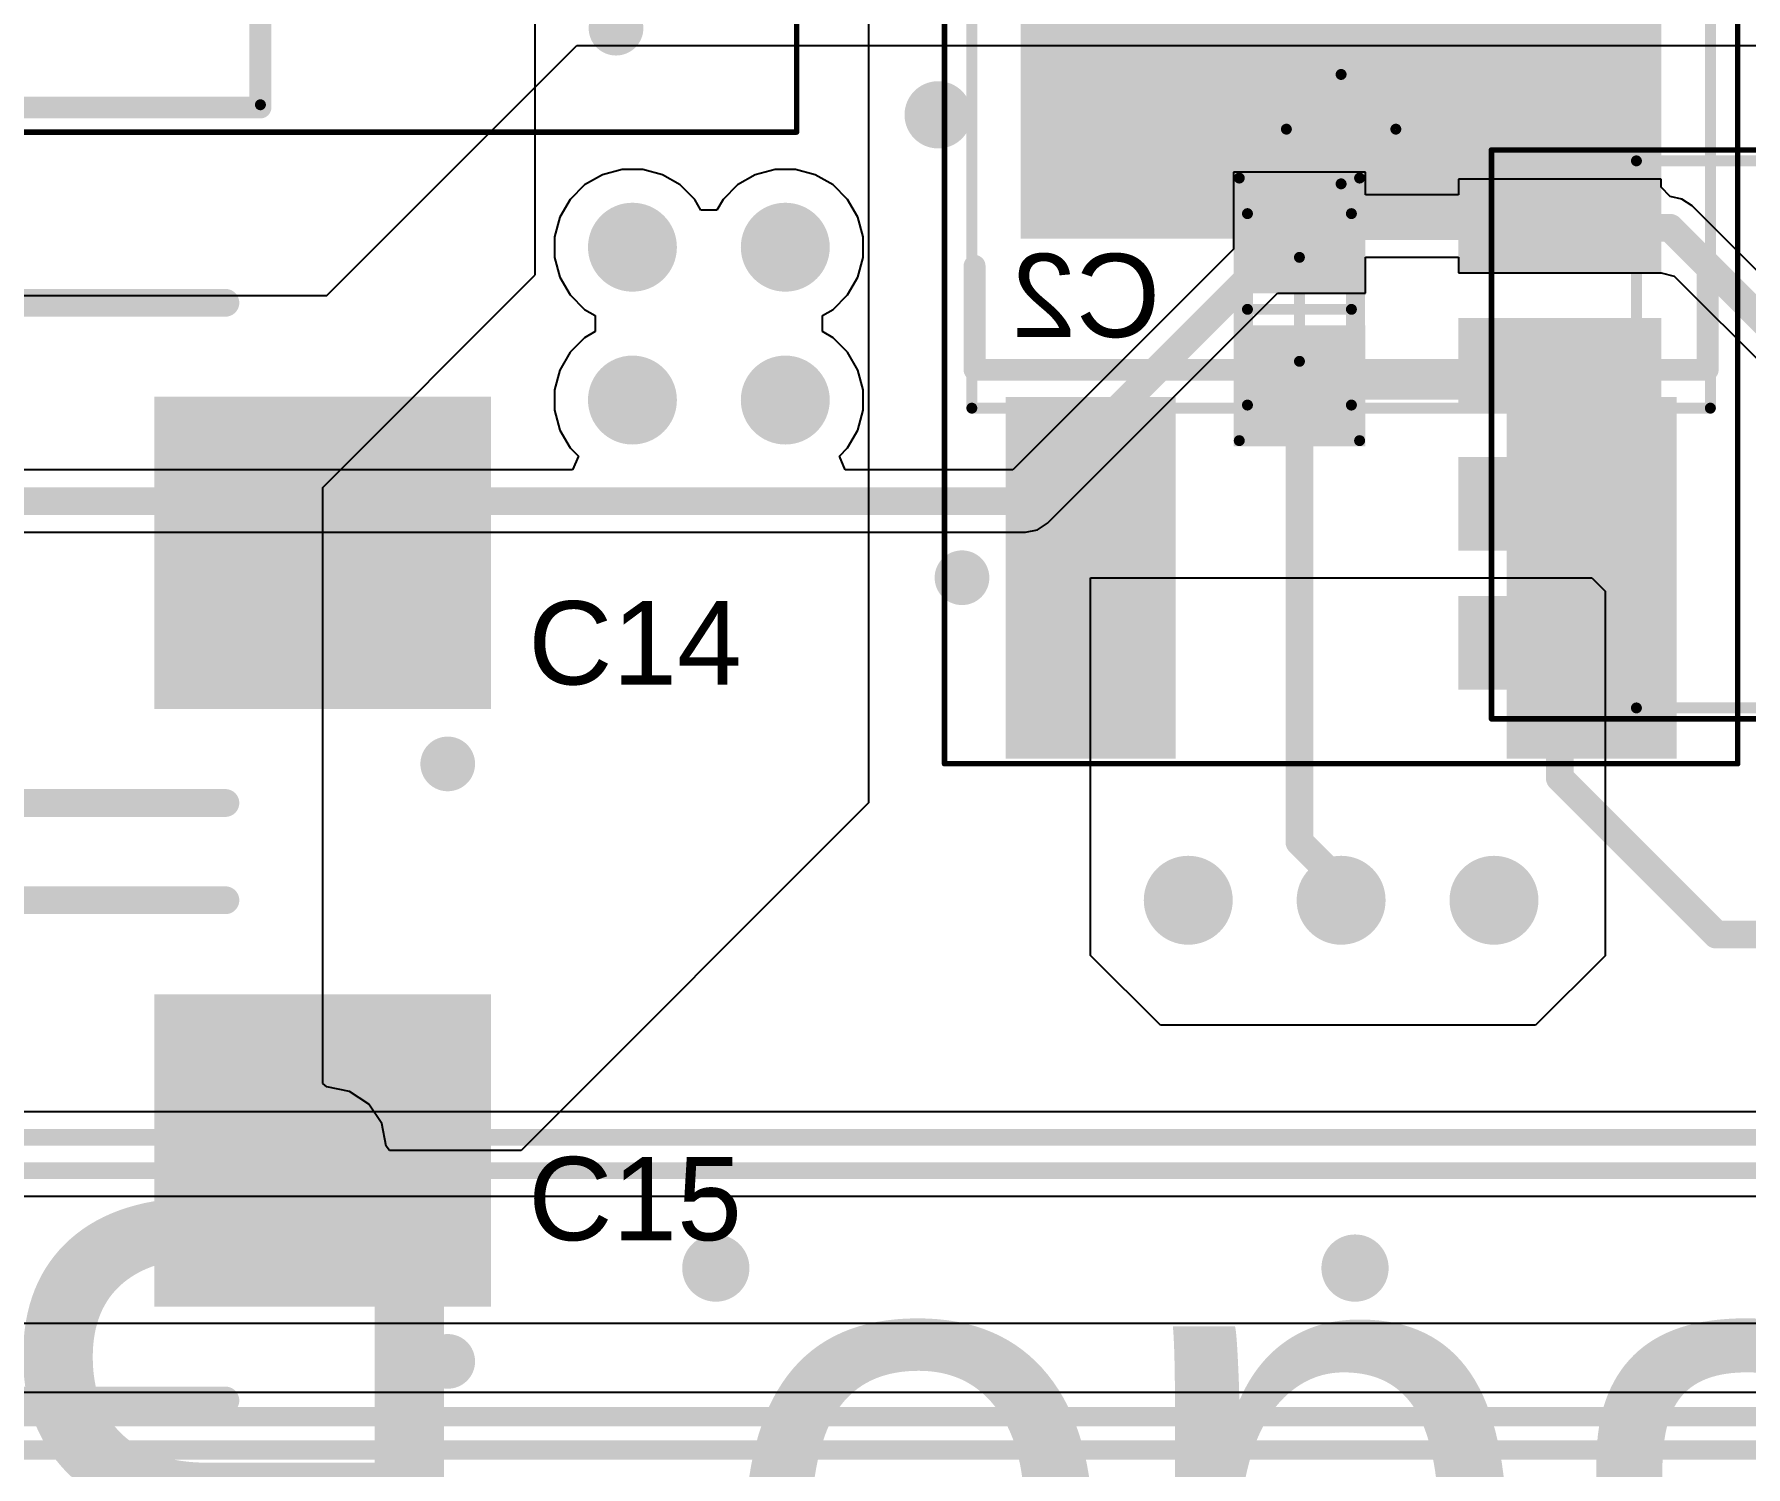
# Model space of a CAD drawing. Header units: millimetres. Extents: x -0.02 to 3.95, y -0.02 to 3.95.
# Drawn here: x 2.305 to 2.921, y 1.954 to 2.469 of the extents above; entities that cross this region are included whole.
import ezdxf

# ---------------------------------------------------------------- set-up
doc = ezdxf.new("R2010")
doc.units = ezdxf.units.MM
doc.header["$MEASUREMENT"] = 0
for name, color, linetype in [('BottomLayer', 5, 'Continuous'), ('BottomOverlay', 54, 'Continuous'), ('BottomPaste', 16, 'Continuous'), ('BottomSolder', 6, 'Continuous'), ('InternalPlane1', 76, 'Continuous'), ('InternalPlane2', 16, 'Continuous'), ('Mechanical13', 56, 'Continuous'), ('Mechanical15', 56, 'Continuous'), ('TopLayer', 1, 'Continuous'), ('TopOverlay', 2, 'Continuous'), ('TopPaste', 8, 'Continuous'), ('TopSolder', 216, 'Continuous'), ('ViaHoleLayer', 16, 'Continuous')]:
    doc.layers.add(name, color=color, linetype=linetype)
doc.styles.add('Arial', font='', dxfattribs={"height": 0.2})
doc.styles.add('SciFly', font='', dxfattribs={"height": 0.2})
doc.styles.get('Arial').set_extended_font_data('Arial')
doc.styles.get('SciFly').set_extended_font_data('SciFly')

# ---------------------------------------------------------------- blocks, each defined once
blk = doc.blocks.new('2917__7343_M_______32')
at = {"layer": 'TopLayer'}
for points in [[(-0.05453, 0.0502), (0.05453, 0.0502), (0.05453, -0.0502), (-0.05453, -0.0502)], [(0.19902, 0.0502), (0.30807, 0.0502), (0.30807, -0.0502), (0.19902, -0.0502)]]:
    blk.add_hatch(color=1, dxfattribs=at).paths.add_polyline_path(points)
at = {"layer": 'TopPaste'}
for points in [[(-0.05453, 0.0502), (0.05453, 0.0502), (0.05453, -0.0502), (-0.05453, -0.0502)], [(0.19902, 0.0502), (0.30807, 0.0502), (0.30807, -0.0502), (0.19902, -0.0502)]]:
    blk.add_hatch(color=8, dxfattribs=at).paths.add_polyline_path(points)
at = {"layer": 'TopSolder'}
for points in [[(-0.06053, 0.0562), (0.06053, 0.0562), (0.06053, -0.0562), (-0.06053, -0.0562)], [(0.19302, 0.0562), (0.31407, 0.0562), (0.31407, -0.0562), (0.19302, -0.0562)]]:
    blk.add_hatch(color=216, dxfattribs=at).paths.add_polyline_path(points)
at = {"layer": 'TopOverlay', "const_width": 0.01}
for points in [[(0.215, 0.09), (0.035, 0.09)], [(0.215, -0.09), (0.035, -0.09)]]:
    blk.add_lwpolyline(points, dxfattribs=at)
at = {"layer": 'TopOverlay'}
for points, const_width in [([(0.0325, 0.09, 1), (0.0375, 0.09, 1)], 0.005), ([(0.2125, 0.09, 1), (0.2175, 0.09, 1)], 0.005), ([(-0.04008, 0.07594, 1), (-0.04992, 0.07594, 1)], 0.00984), ([(-0.05238, 0.07594, 1), (-0.04746, 0.07594, 1)], 0.00492), ([(-0.04254, 0.07594, 1), (-0.03762, 0.07594, 1)], 0.00492), ([(0.0325, -0.09, 1), (0.0375, -0.09, 1)], 0.005), ([(0.2125, -0.09, 1), (0.2175, -0.09, 1)], 0.005)]:
    blk.add_lwpolyline(points, format="xyb", close=True, dxfattribs=dict(at, const_width=const_width))
blk = doc.blocks.new('DPAK170P1435X457_6N_35')
at = {"layer": 'TopLayer'}
for points in [[(0.01378, -0.20374), (0.01378, 0.20374), (0.30118, 0.20374), (0.30118, -0.20374)], [(-0.3002, 0.11319), (-0.3002, 0.15453), (-0.18799, 0.15453), (-0.18799, 0.11319)], [(-0.3002, 0.04626), (-0.3002, 0.0876), (-0.18799, 0.0876), (-0.18799, 0.04626)], [(-0.3002, -0.02067), (-0.3002, 0.02067), (-0.18799, 0.02067), (-0.18799, -0.02067)], [(-0.3002, -0.0876), (-0.3002, -0.04626), (-0.18799, -0.04626), (-0.18799, -0.0876)], [(-0.3002, -0.15453), (-0.3002, -0.11319), (-0.18799, -0.11319), (-0.18799, -0.15453)]]:
    blk.add_hatch(color=1, dxfattribs=at).paths.add_polyline_path(points)
at = {"layer": 'TopPaste'}
for points in [[(0.01378, -0.20374), (0.01378, 0.20374), (0.30118, 0.20374), (0.30118, -0.20374)], [(-0.3002, 0.11319), (-0.3002, 0.15453), (-0.18799, 0.15453), (-0.18799, 0.11319)], [(-0.3002, 0.04626), (-0.3002, 0.0876), (-0.18799, 0.0876), (-0.18799, 0.04626)], [(-0.3002, -0.02067), (-0.3002, 0.02067), (-0.18799, 0.02067), (-0.18799, -0.02067)], [(-0.3002, -0.0876), (-0.3002, -0.04626), (-0.18799, -0.04626), (-0.18799, -0.0876)], [(-0.3002, -0.15453), (-0.3002, -0.11319), (-0.18799, -0.11319), (-0.18799, -0.15453)]]:
    blk.add_hatch(color=8, dxfattribs=at).paths.add_polyline_path(points)
at = {"layer": 'TopSolder'}
for points in [[(0.00778, -0.20974), (0.00778, 0.20974), (0.30718, 0.20974), (0.30718, -0.20974)], [(-0.3062, 0.10719), (-0.3062, 0.16053), (-0.18199, 0.16053), (-0.18199, 0.10719)], [(-0.3062, 0.04026), (-0.3062, 0.0936), (-0.18199, 0.0936), (-0.18199, 0.04026)], [(-0.3062, -0.02667), (-0.3062, 0.02667), (-0.18199, 0.02667), (-0.18199, -0.02667)], [(-0.3062, -0.0936), (-0.3062, -0.04026), (-0.18199, -0.04026), (-0.18199, -0.0936)], [(-0.3062, -0.16053), (-0.3062, -0.10719), (-0.18199, -0.10719), (-0.18199, -0.16053)]]:
    blk.add_hatch(color=216, dxfattribs=at).paths.add_polyline_path(points)
at = {"layer": 'Mechanical13', "const_width": 0.00394}
for points in [[(-0.11614, 0.20374), (-0.11614, -0.20374)], [(0.23425, 0.20374), (-0.11614, 0.20374)], [(0.23425, 0.20374), (0.23425, -0.20374)], [(0.23425, -0.20374), (-0.11614, -0.20374)]]:
    blk.add_lwpolyline(points, dxfattribs=at)
at = {"layer": 'Mechanical13', "const_width": 0.00197}
for points in [[(-0.11713, 0.20374, 1), (-0.11516, 0.20374, 1)], [(-0.11713, 0.20374, 1), (-0.11516, 0.20374, 1)], [(0.23327, 0.20374, 1), (0.23524, 0.20374, 1)], [(0.23327, 0.20374, 1), (0.23524, 0.20374, 1)], [(-0.11713, -0.20374, 1), (-0.11516, -0.20374, 1)], [(-0.11713, -0.20374, 1), (-0.11516, -0.20374, 1)], [(0.23327, -0.20374, 1), (0.23524, -0.20374, 1)], [(0.23327, -0.20374, 1), (0.23524, -0.20374, 1)]]:
    blk.add_lwpolyline(points, format="xyb", close=True, dxfattribs=at)
at = {"layer": 'Mechanical15'}
for points, const_width in [([(-0.30906, 0.21358), (-0.30906, -0.21358)], 0.00197), ([(0.30906, 0.21358), (-0.30906, 0.21358)], 0.00197), ([(0.30906, 0.21358), (0.30906, -0.21358)], 0.00197), ([(0, 0.01969), (0, -0.01969)], 0.00394), ([(0.01969, 0), (-0.01969, 0)], 0.00394), ([(0.30906, -0.21358), (-0.30906, -0.21358)], 0.00197)]:
    blk.add_lwpolyline(points, dxfattribs=dict(at, const_width=const_width))
for points, const_width in [([(-0.30955, 0.21358, 1), (-0.30856, 0.21358, 1)], 0.000984), ([(-0.30955, 0.21358, 1), (-0.30856, 0.21358, 1)], 0.000984), ([(0.30856, 0.21358, 1), (0.30955, 0.21358, 1)], 0.000984), ([(0.30856, 0.21358, 1), (0.30955, 0.21358, 1)], 0.000984), ([(-0.00098, 0.01969, 1), (0.00098, 0.01969, 1)], 0.00197), ([(-0.02067, 0, 1), (-0.0187, 0, 1)], 0.00197), ([(0.0187, 0, 1), (0.02067, 0, 1)], 0.00197), ([(-0.00098, -0.01969, 1), (0.00098, -0.01969, 1)], 0.00197), ([(-0.30955, -0.21358, 1), (-0.30856, -0.21358, 1)], 0.000984), ([(-0.30955, -0.21358, 1), (-0.30856, -0.21358, 1)], 0.000984), ([(0.30856, -0.21358, 1), (0.30955, -0.21358, 1)], 0.000984), ([(0.30856, -0.21358, 1), (0.30955, -0.21358, 1)], 0.000984)]:
    blk.add_lwpolyline(points, format="xyb", close=True, dxfattribs=dict(at, const_width=const_width))
at = {"layer": 'TopOverlay', "const_width": 0.00787}
for points in [[(-0.00197, 0.20472), (-0.11614, 0.20472)], [(-0.11614, 0.20472), (-0.11614, -0.20472)], [(-0.00197, -0.20472), (-0.11614, -0.20472)]]:
    blk.add_lwpolyline(points, dxfattribs=at)
at = {"layer": 'TopOverlay'}
for points, const_width in [([(-0.11811, 0.20472, 1), (-0.11417, 0.20472, 1)], 0.00394), ([(-0.11811, 0.20472, 1), (-0.11417, 0.20472, 1)], 0.00394), ([(-0.00394, 0.20472, 1), (0, 0.20472, 1)], 0.00394), ([(-0.23917, 0.17618, 1), (-0.24902, 0.17618, 1)], 0.00984), ([(-0.25148, 0.17618, 1), (-0.24656, 0.17618, 1)], 0.00492), ([(-0.24163, 0.17618, 1), (-0.23671, 0.17618, 1)], 0.00492), ([(-0.11811, -0.20472, 1), (-0.11417, -0.20472, 1)], 0.00394), ([(-0.11811, -0.20472, 1), (-0.11417, -0.20472, 1)], 0.00394), ([(-0.00394, -0.20472, 1), (0, -0.20472, 1)], 0.00394)]:
    blk.add_lwpolyline(points, format="xyb", close=True, dxfattribs=dict(at, const_width=const_width))
blk = doc.blocks.new('2917__7343_M_______37')
at = {"layer": 'TopLayer'}
for points in [[(-0.05453, 0.0502), (0.05453, 0.0502), (0.05453, -0.0502), (-0.05453, -0.0502)], [(0.19902, 0.0502), (0.30807, 0.0502), (0.30807, -0.0502), (0.19902, -0.0502)]]:
    blk.add_hatch(color=1, dxfattribs=at).paths.add_polyline_path(points)
at = {"layer": 'TopPaste'}
for points in [[(-0.05453, 0.0502), (0.05453, 0.0502), (0.05453, -0.0502), (-0.05453, -0.0502)], [(0.19902, 0.0502), (0.30807, 0.0502), (0.30807, -0.0502), (0.19902, -0.0502)]]:
    blk.add_hatch(color=8, dxfattribs=at).paths.add_polyline_path(points)
at = {"layer": 'TopSolder'}
for points in [[(-0.06053, 0.0562), (0.06053, 0.0562), (0.06053, -0.0562), (-0.06053, -0.0562)], [(0.19302, 0.0562), (0.31407, 0.0562), (0.31407, -0.0562), (0.19302, -0.0562)]]:
    blk.add_hatch(color=216, dxfattribs=at).paths.add_polyline_path(points)
at = {"layer": 'TopOverlay', "const_width": 0.01}
for points in [[(0.215, 0.09), (0.035, 0.09)], [(0.215, -0.09), (0.035, -0.09)]]:
    blk.add_lwpolyline(points, dxfattribs=at)
at = {"layer": 'TopOverlay'}
for points, const_width in [([(0.0325, 0.09, 1), (0.0375, 0.09, 1)], 0.005), ([(0.2125, 0.09, 1), (0.2175, 0.09, 1)], 0.005), ([(-0.04008, 0.07594, 1), (-0.04992, 0.07594, 1)], 0.00984), ([(-0.05238, 0.07594, 1), (-0.04746, 0.07594, 1)], 0.00492), ([(-0.04254, 0.07594, 1), (-0.03762, 0.07594, 1)], 0.00492), ([(0.0325, -0.09, 1), (0.0375, -0.09, 1)], 0.005), ([(0.2125, -0.09, 1), (0.2175, -0.09, 1)], 0.005)]:
    blk.add_lwpolyline(points, format="xyb", close=True, dxfattribs=dict(at, const_width=const_width))
blk = doc.blocks.new('VS_30WQ03FN_40')
at = {"layer": 'TopLayer'}
for points in [[(-0.22047, 0.06555), (-0.22047, 0.11476), (-0.10236, 0.11476), (-0.10236, 0.06555)], [(-0.03346, -0.10925), (-0.03346, 0.10925), (0.2185, 0.10925), (0.2185, -0.10925)], [(-0.22047, -0.11476), (-0.22047, -0.06555), (-0.10236, -0.06555), (-0.10236, -0.11476)]]:
    blk.add_hatch(color=1, dxfattribs=at).paths.add_polyline_path(points)
at = {"layer": 'TopPaste'}
for points in [[(-0.22047, 0.06555), (-0.22047, 0.11476), (-0.10236, 0.11476), (-0.10236, 0.06555)], [(-0.03346, -0.10925), (-0.03346, 0.10925), (0.2185, 0.10925), (0.2185, -0.10925)], [(-0.22047, -0.11476), (-0.22047, -0.06555), (-0.10236, -0.06555), (-0.10236, -0.11476)]]:
    blk.add_hatch(color=8, dxfattribs=at).paths.add_polyline_path(points)
at = {"layer": 'TopSolder'}
for points in [[(-0.22647, 0.05955), (-0.22647, 0.12076), (-0.09636, 0.12076), (-0.09636, 0.05955)], [(-0.03946, -0.11525), (-0.03946, 0.11525), (0.2245, 0.11525), (0.2245, -0.11525)], [(-0.22647, -0.12076), (-0.22647, -0.05955), (-0.09636, -0.05955), (-0.09636, -0.12076)]]:
    blk.add_hatch(color=216, dxfattribs=at).paths.add_polyline_path(points)
at = {"layer": 'Mechanical13', "const_width": 0.00394}
for points in [[(-0.10039, 0.13287), (0.14449, 0.13287)], [(-0.10039, 0.13287), (-0.10039, -0.13287)], [(0.14449, 0.13287), (0.14449, -0.13287)], [(-0.10039, -0.13287), (0.14449, -0.13287)]]:
    blk.add_lwpolyline(points, dxfattribs=at)
at = {"layer": 'Mechanical13', "const_width": 0.00197}
for points in [[(-0.10138, 0.13287, 1), (-0.09941, 0.13287, 1)], [(-0.10138, 0.13287, 1), (-0.09941, 0.13287, 1)], [(0.1435, 0.13287, 1), (0.14547, 0.13287, 1)], [(0.1435, 0.13287, 1), (0.14547, 0.13287, 1)], [(-0.10138, -0.13287, 1), (-0.09941, -0.13287, 1)], [(-0.10138, -0.13287, 1), (-0.09941, -0.13287, 1)], [(0.1435, -0.13287, 1), (0.14547, -0.13287, 1)], [(0.1435, -0.13287, 1), (0.14547, -0.13287, 1)]]:
    blk.add_lwpolyline(points, format="xyb", close=True, dxfattribs=at)
at = {"layer": 'Mechanical15'}
for points, const_width in [([(-0.22835, 0.14272), (0.22835, 0.14272)], 0.00197), ([(-0.22835, 0.14272), (-0.22835, -0.14272)], 0.00197), ([(0.22835, 0.14272), (0.22835, -0.14272)], 0.00197), ([(0, 0.01969), (0, -0.01969)], 0.00394), ([(-0.01969, 0), (0.01969, 0)], 0.00394), ([(-0.22835, -0.14272), (0.22835, -0.14272)], 0.00197)]:
    blk.add_lwpolyline(points, dxfattribs=dict(at, const_width=const_width))
for points, const_width in [([(-0.22884, 0.14272, 1), (-0.22785, 0.14272, 1)], 0.000984), ([(-0.22884, 0.14272, 1), (-0.22785, 0.14272, 1)], 0.000984), ([(0.22785, 0.14272, 1), (0.22884, 0.14272, 1)], 0.000984), ([(0.22785, 0.14272, 1), (0.22884, 0.14272, 1)], 0.000984), ([(-0.00098, 0.01969, 1), (0.00098, 0.01969, 1)], 0.00197), ([(-0.02067, 0, 1), (-0.0187, 0, 1)], 0.00197), ([(0.0187, 0, 1), (0.02067, 0, 1)], 0.00197), ([(-0.00098, -0.01969, 1), (0.00098, -0.01969, 1)], 0.00197), ([(-0.22884, -0.14272, 1), (-0.22785, -0.14272, 1)], 0.000984), ([(-0.22884, -0.14272, 1), (-0.22785, -0.14272, 1)], 0.000984), ([(0.22785, -0.14272, 1), (0.22884, -0.14272, 1)], 0.000984), ([(0.22785, -0.14272, 1), (0.22884, -0.14272, 1)], 0.000984)]:
    blk.add_lwpolyline(points, format="xyb", close=True, dxfattribs=dict(at, const_width=const_width))
at = {"layer": 'TopOverlay'}
for points, const_width in [([(-0.1565, 0.13642, 1), (-0.16634, 0.13642, 1)], 0.00984), ([(-0.1688, 0.13642, 1), (-0.16388, 0.13642, 1)], 0.00492), ([(-0.15896, 0.13642, 1), (-0.15404, 0.13642, 1)], 0.00492), ([(-0.08858, 0.13189, 1), (-0.08465, 0.13189, 1)], 0.00394), ([(-0.08858, 0.13189, 1), (-0.08465, 0.13189, 1)], 0.00394), ([(-0.05118, 0.13189, 1), (-0.04724, 0.13189, 1)], 0.00394), ([(-0.08858, -0.13189, 1), (-0.08465, -0.13189, 1)], 0.00394), ([(-0.08858, -0.13189, 1), (-0.08465, -0.13189, 1)], 0.00394), ([(-0.05118, -0.13189, 1), (-0.04724, -0.13189, 1)], 0.00394)]:
    blk.add_lwpolyline(points, format="xyb", close=True, dxfattribs=dict(at, const_width=const_width))
at = {"layer": 'TopOverlay', "const_width": 0.00787}
for points in [[(-0.08661, 0.13189), (-0.08661, -0.13189)], [(-0.08661, 0.13189), (-0.04921, 0.13189)], [(-0.08661, -0.13189), (-0.04921, -0.13189)]]:
    blk.add_lwpolyline(points, dxfattribs=at)
blk = doc.blocks.new('TMP75C_Q1_B_66')
at = {"layer": 'BottomLayer'}
for points in [[(-0.07579, 0.08583), (-0.07579, 0.06417), (-0.13681, 0.06417), (-0.13681, 0.08583)], [(0.13681, 0.08583), (0.13681, 0.06417), (0.07579, 0.06417), (0.07579, 0.08583)], [(-0.07579, 0.03583), (-0.07579, 0.01417), (-0.13681, 0.01417), (-0.13681, 0.03583)], [(0.13681, 0.03583), (0.13681, 0.01417), (0.07579, 0.01417), (0.07579, 0.03583)], [(-0.07579, -0.01417), (-0.07579, -0.03583), (-0.13681, -0.03583), (-0.13681, -0.01417)], [(0.13681, -0.01417), (0.13681, -0.03583), (0.07579, -0.03583), (0.07579, -0.01417)], [(-0.07579, -0.06417), (-0.07579, -0.08583), (-0.13681, -0.08583), (-0.13681, -0.06417)], [(0.13681, -0.06417), (0.13681, -0.08583), (0.07579, -0.08583), (0.07579, -0.06417)]]:
    blk.add_hatch(color=5, dxfattribs=at).paths.add_polyline_path(points)
at = {"layer": 'BottomPaste'}
for points in [[(-0.07579, 0.08583), (-0.07579, 0.06417), (-0.13681, 0.06417), (-0.13681, 0.08583)], [(0.13681, 0.08583), (0.13681, 0.06417), (0.07579, 0.06417), (0.07579, 0.08583)], [(-0.07579, 0.03583), (-0.07579, 0.01417), (-0.13681, 0.01417), (-0.13681, 0.03583)], [(0.13681, 0.03583), (0.13681, 0.01417), (0.07579, 0.01417), (0.07579, 0.03583)], [(-0.07579, -0.01417), (-0.07579, -0.03583), (-0.13681, -0.03583), (-0.13681, -0.01417)], [(0.13681, -0.01417), (0.13681, -0.03583), (0.07579, -0.03583), (0.07579, -0.01417)], [(-0.07579, -0.06417), (-0.07579, -0.08583), (-0.13681, -0.08583), (-0.13681, -0.06417)], [(0.13681, -0.06417), (0.13681, -0.08583), (0.07579, -0.08583), (0.07579, -0.06417)]]:
    blk.add_hatch(color=16, dxfattribs=at).paths.add_polyline_path(points)
at = {"layer": 'BottomSolder'}
for points in [[(-0.06979, 0.09183), (-0.06979, 0.05817), (-0.14281, 0.05817), (-0.14281, 0.09183)], [(0.14281, 0.09183), (0.14281, 0.05817), (0.06979, 0.05817), (0.06979, 0.09183)], [(-0.06979, 0.04183), (-0.06979, 0.00817), (-0.14281, 0.00817), (-0.14281, 0.04183)], [(0.14281, 0.04183), (0.14281, 0.00817), (0.06979, 0.00817), (0.06979, 0.04183)], [(-0.06979, -0.00817), (-0.06979, -0.04183), (-0.14281, -0.04183), (-0.14281, -0.00817)], [(0.14281, -0.00817), (0.14281, -0.04183), (0.06979, -0.04183), (0.06979, -0.00817)], [(-0.06979, -0.05817), (-0.06979, -0.09183), (-0.14281, -0.09183), (-0.14281, -0.05817)], [(0.14281, -0.05817), (0.14281, -0.09183), (0.06979, -0.09183), (0.06979, -0.05817)]]:
    blk.add_hatch(color=6, dxfattribs=at).paths.add_polyline_path(points)
at = {"layer": 'BottomOverlay'}
for points, const_width in [([(-0.01181, -0.05906, 1), (-0.03543, -0.05906, 1)], 0.02362), ([(-0.04134, -0.05906, 1), (-0.02953, -0.05906, 1)], 0.01181), ([(-0.01772, -0.05906, 1), (-0.00591, -0.05906, 1)], 0.01181), ([(-0.10508, -0.115, 1), (-0.11492, -0.115, 1)], 0.00984), ([(-0.11738, -0.115, 1), (-0.11246, -0.115, 1)], 0.00492), ([(-0.10754, -0.115, 1), (-0.10262, -0.115, 1)], 0.00492)]:
    blk.add_lwpolyline(points, format="xyb", close=True, dxfattribs=dict(at, const_width=const_width))
at = {"layer": 'Mechanical13', "const_width": 0.00394}
for points in [[(-0.07874, 0.09843), (-0.07874, -0.09843)], [(0.07874, 0.09843), (-0.07874, 0.09843)], [(0.07874, 0.09843), (0.07874, -0.09843)], [(0.07874, -0.09843), (-0.07874, -0.09843)]]:
    blk.add_lwpolyline(points, dxfattribs=at)
at = {"layer": 'Mechanical13'}
for points, const_width in [([(-0.07972, 0.09843, 1), (-0.07776, 0.09843, 1)], 0.00197), ([(-0.07972, 0.09843, 1), (-0.07776, 0.09843, 1)], 0.00197), ([(0.07776, 0.09843, 1), (0.07972, 0.09843, 1)], 0.00197), ([(0.07776, 0.09843, 1), (0.07972, 0.09843, 1)], 0.00197), ([(-0.02362, -0.06299, 1), (-0.06299, -0.06299, 1)], 0.00394), ([(-0.06398, -0.06299, 1), (-0.06201, -0.06299, 1)], 0.00197), ([(-0.02461, -0.06299, 1), (-0.02264, -0.06299, 1)], 0.00197), ([(-0.07972, -0.09843, 1), (-0.07776, -0.09843, 1)], 0.00197), ([(-0.07972, -0.09843, 1), (-0.07776, -0.09843, 1)], 0.00197), ([(0.07776, -0.09843, 1), (0.07972, -0.09843, 1)], 0.00197), ([(0.07776, -0.09843, 1), (0.07972, -0.09843, 1)], 0.00197)]:
    blk.add_lwpolyline(points, format="xyb", close=True, dxfattribs=dict(at, const_width=const_width))
at = {"layer": 'Mechanical15'}
for points, const_width in [([(-0.13091, 0.10236), (-0.13091, -0.10236)], 0.00197), ([(0.13091, 0.10236), (-0.13091, 0.10236)], 0.00197), ([(0.13091, 0.10236), (0.13091, -0.10236)], 0.00197), ([(0, 0.01969), (0, -0.01969)], 0.00394), ([(0.01969, 0), (-0.01969, 0)], 0.00394), ([(0.13091, -0.10236), (-0.13091, -0.10236)], 0.00197)]:
    blk.add_lwpolyline(points, dxfattribs=dict(at, const_width=const_width))
for points, const_width in [([(-0.1314, 0.10236, 1), (-0.13041, 0.10236, 1)], 0.000984), ([(-0.1314, 0.10236, 1), (-0.13041, 0.10236, 1)], 0.000984), ([(0.13041, 0.10236, 1), (0.1314, 0.10236, 1)], 0.000984), ([(0.13041, 0.10236, 1), (0.1314, 0.10236, 1)], 0.000984), ([(-0.00098, 0.01969, 1), (0.00098, 0.01969, 1)], 0.00197), ([(-0.02067, 0, 1), (-0.0187, 0, 1)], 0.00197), ([(0.0187, 0, 1), (0.02067, 0, 1)], 0.00197), ([(-0.00098, -0.01969, 1), (0.00098, -0.01969, 1)], 0.00197), ([(-0.1314, -0.10236, 1), (-0.13041, -0.10236, 1)], 0.000984), ([(-0.1314, -0.10236, 1), (-0.13041, -0.10236, 1)], 0.000984), ([(0.13041, -0.10236, 1), (0.1314, -0.10236, 1)], 0.000984), ([(0.13041, -0.10236, 1), (0.1314, -0.10236, 1)], 0.000984)]:
    blk.add_lwpolyline(points, format="xyb", close=True, dxfattribs=dict(at, const_width=const_width))
blk = doc.blocks.new('1608_0603__B_97')
at = {"layer": 'BottomLayer'}
for points in [[(-0.01181, 0.01772), (-0.01181, -0.01772), (-0.04331, -0.01772), (-0.04331, 0.01772)], [(0.04331, 0.01772), (0.04331, -0.01772), (0.01181, -0.01772), (0.01181, 0.01772)]]:
    blk.add_hatch(color=5, dxfattribs=at).paths.add_polyline_path(points)
at = {"layer": 'BottomPaste'}
for points in [[(-0.01181, 0.01772), (-0.01181, -0.01772), (-0.04331, -0.01772), (-0.04331, 0.01772)], [(0.04331, 0.01772), (0.04331, -0.01772), (0.01181, -0.01772), (0.01181, 0.01772)]]:
    blk.add_hatch(color=16, dxfattribs=at).paths.add_polyline_path(points)
at = {"layer": 'BottomSolder'}
for points in [[(-0.00581, 0.02372), (-0.00581, -0.02372), (-0.04931, -0.02372), (-0.04931, 0.02372)], [(0.04931, 0.02372), (0.04931, -0.02372), (0.00581, -0.02372), (0.00581, 0.02372)]]:
    blk.add_hatch(color=6, dxfattribs=at).paths.add_polyline_path(points)
at = {"layer": 'Mechanical13', "const_width": 0.00394}
for points in [[(-0.03445, -0.0187), (-0.03445, 0.0187)], [(0.03445, 0.0187), (-0.03445, 0.0187)], [(0.03445, -0.0187), (0.03445, 0.0187)], [(0.03445, -0.0187), (-0.03445, -0.0187)]]:
    blk.add_lwpolyline(points, dxfattribs=at)
at = {"layer": 'Mechanical13', "const_width": 0.00197}
for points in [[(-0.03543, 0.0187, 1), (-0.03346, 0.0187, 1)], [(-0.03543, 0.0187, 1), (-0.03346, 0.0187, 1)], [(0.03346, 0.0187, 1), (0.03543, 0.0187, 1)], [(0.03346, 0.0187, 1), (0.03543, 0.0187, 1)], [(-0.03543, -0.0187, 1), (-0.03346, -0.0187, 1)], [(-0.03543, -0.0187, 1), (-0.03346, -0.0187, 1)], [(0.03346, -0.0187, 1), (0.03543, -0.0187, 1)], [(0.03346, -0.0187, 1), (0.03543, -0.0187, 1)]]:
    blk.add_lwpolyline(points, format="xyb", close=True, dxfattribs=at)
at = {"layer": 'Mechanical15', "const_width": 0.00394}
for points in [[(-0.04724, -0.02165), (-0.04724, 0.02165)], [(0.04724, 0.02165), (-0.04724, 0.02165)], [(0, -0.0187), (0, 0.0187)], [(0.04724, -0.02165), (0.04724, 0.02165)], [(0.0187, 0), (-0.0187, 0)], [(0.04724, -0.02165), (-0.04724, -0.02165)]]:
    blk.add_lwpolyline(points, dxfattribs=at)
at = {"layer": 'Mechanical15', "const_width": 0.00197}
for points in [[(-0.04823, 0.02165, 1), (-0.04626, 0.02165, 1)], [(-0.04823, 0.02165, 1), (-0.04626, 0.02165, 1)], [(-0.00098, 0.0187, 1), (0.00098, 0.0187, 1)], [(0.04626, 0.02165, 1), (0.04823, 0.02165, 1)], [(0.04626, 0.02165, 1), (0.04823, 0.02165, 1)], [(-0.01968, 0, 1), (-0.01772, 0, 1)], [(0.01772, 0, 1), (0.01969, 0, 1)], [(-0.00098, -0.0187, 1), (0.00098, -0.0187, 1)], [(-0.04823, -0.02165, 1), (-0.04626, -0.02165, 1)], [(-0.04823, -0.02165, 1), (-0.04626, -0.02165, 1)], [(0.04626, -0.02165, 1), (0.04823, -0.02165, 1)], [(0.04626, -0.02165, 1), (0.04823, -0.02165, 1)]]:
    blk.add_lwpolyline(points, format="xyb", close=True, dxfattribs=at)

msp = doc.modelspace()

# ---------------------------------------------------------------- hatches: boundary and pattern name
at = {"layer": 'BottomLayer'}
h = msp.add_hatch(color=5, dxfattribs=at)
edge = h.paths.add_edge_path()
edge.add_arc((2.63, 2.44), 0.0121, 0, 360)
h = msp.add_hatch(color=5, dxfattribs=at)
edge = h.paths.add_edge_path()
edge.add_arc((2.52, 2.39236), 0.016, 0, 360)
h = msp.add_hatch(color=5, dxfattribs=at)
edge = h.paths.add_edge_path()
edge.add_arc((2.575, 2.39236), 0.016, 0, 360)
h = msp.add_hatch(color=5, dxfattribs=at)
edge = h.paths.add_edge_path()
edge.add_arc((2.52, 2.33736), 0.016, 0, 360)
h = msp.add_hatch(color=5, dxfattribs=at)
edge = h.paths.add_edge_path()
edge.add_arc((2.575, 2.33736), 0.016, 0, 360)
h = msp.add_hatch(color=5, dxfattribs=at)
edge = h.paths.add_edge_path()
edge.add_arc((2.72, 2.15736), 0.016, 0, 360)
h = msp.add_hatch(color=5, dxfattribs=at)
edge = h.paths.add_edge_path()
edge.add_arc((2.775, 2.15736), 0.016, 0, 360)
h = msp.add_hatch(color=5, dxfattribs=at)
edge = h.paths.add_edge_path()
edge.add_arc((2.83, 2.15736), 0.016, 0, 360)
h = msp.add_hatch(color=5, dxfattribs=at)
edge = h.paths.add_edge_path()
edge.add_arc((2.55, 2.025), 0.0121, 0, 360)
h = msp.add_hatch(color=5, dxfattribs=at)
edge = h.paths.add_edge_path()
edge.add_arc((2.78, 2.025), 0.0121, 0, 360)
at = {"layer": 'InternalPlane1'}
h = msp.add_hatch(color=76, dxfattribs=at)
edge = h.paths.add_edge_path()
edge.add_arc((2.52, 2.39236), 0.01584, 0, 360)
h = msp.add_hatch(color=76, dxfattribs=at)
edge = h.paths.add_edge_path()
edge.add_arc((2.575, 2.39236), 0.01584, 0, 360)
h = msp.add_hatch(color=76, dxfattribs=at)
edge = h.paths.add_edge_path()
edge.add_arc((2.52, 2.33736), 0.01584, 0, 360)
h = msp.add_hatch(color=76, dxfattribs=at)
edge = h.paths.add_edge_path()
edge.add_arc((2.575, 2.33736), 0.01584, 0, 360)
at = {"layer": 'InternalPlane2'}
h = msp.add_hatch(color=16, dxfattribs=at)
edge = h.paths.add_edge_path()
edge.add_arc((2.63, 2.44), 0.0121, 0, 360)
h = msp.add_hatch(color=16, dxfattribs=at)
edge = h.paths.add_edge_path()
edge.add_arc((2.72, 2.15736), 0.01584, 0, 360)
h = msp.add_hatch(color=16, dxfattribs=at)
edge = h.paths.add_edge_path()
edge.add_arc((2.775, 2.15736), 0.01584, 0, 360)
h = msp.add_hatch(color=16, dxfattribs=at)
edge = h.paths.add_edge_path()
edge.add_arc((2.83, 2.15736), 0.01584, 0, 360)
h = msp.add_hatch(color=16, dxfattribs=at)
edge = h.paths.add_edge_path()
edge.add_arc((2.55, 2.025), 0.0121, 0, 360)
h = msp.add_hatch(color=16, dxfattribs=at)
edge = h.paths.add_edge_path()
edge.add_arc((2.78, 2.025), 0.0121, 0, 360)
at = {"layer": 'TopLayer'}
h = msp.add_hatch(color=1, dxfattribs=at)
edge = h.paths.add_edge_path()
edge.add_arc((2.63, 2.44), 0.0121, 0, 360)
h = msp.add_hatch(color=1, dxfattribs=at)
edge = h.paths.add_edge_path()
edge.add_arc((2.52, 2.39236), 0.016, 0, 360)
h = msp.add_hatch(color=1, dxfattribs=at)
edge = h.paths.add_edge_path()
edge.add_arc((2.575, 2.39236), 0.016, 0, 360)
h = msp.add_hatch(color=1, dxfattribs=at)
edge = h.paths.add_edge_path()
edge.add_arc((2.52, 2.33736), 0.016, 0, 360)
h = msp.add_hatch(color=1, dxfattribs=at)
edge = h.paths.add_edge_path()
edge.add_arc((2.575, 2.33736), 0.016, 0, 360)
h = msp.add_hatch(color=1, dxfattribs=at)
edge = h.paths.add_edge_path()
edge.add_arc((2.72, 2.15736), 0.016, 0, 360)
h = msp.add_hatch(color=1, dxfattribs=at)
edge = h.paths.add_edge_path()
edge.add_arc((2.775, 2.15736), 0.016, 0, 360)
h = msp.add_hatch(color=1, dxfattribs=at)
edge = h.paths.add_edge_path()
edge.add_arc((2.83, 2.15736), 0.016, 0, 360)
h = msp.add_hatch(color=1, dxfattribs=at)
edge = h.paths.add_edge_path()
edge.add_arc((2.55, 2.025), 0.0121, 0, 360)
h = msp.add_hatch(color=1, dxfattribs=at)
edge = h.paths.add_edge_path()
edge.add_arc((2.78, 2.025), 0.0121, 0, 360)
at = {"layer": 'ViaHoleLayer'}
h = msp.add_hatch(color=16, dxfattribs=at)
edge = h.paths.add_edge_path()
edge.add_arc((2.63, 2.44), 0.0061, 0, 360)
h = msp.add_hatch(color=16, dxfattribs=at)
edge = h.paths.add_edge_path()
edge.add_arc((2.52, 2.39236), 0.00984, 0, 360)
h = msp.add_hatch(color=16, dxfattribs=at)
edge = h.paths.add_edge_path()
edge.add_arc((2.575, 2.39236), 0.00984, 0, 360)
h = msp.add_hatch(color=16, dxfattribs=at)
edge = h.paths.add_edge_path()
edge.add_arc((2.52, 2.33736), 0.00984, 0, 360)
h = msp.add_hatch(color=16, dxfattribs=at)
edge = h.paths.add_edge_path()
edge.add_arc((2.575, 2.33736), 0.00984, 0, 360)
h = msp.add_hatch(color=16, dxfattribs=at)
edge = h.paths.add_edge_path()
edge.add_arc((2.72, 2.15736), 0.00984, 0, 360)
h = msp.add_hatch(color=16, dxfattribs=at)
edge = h.paths.add_edge_path()
edge.add_arc((2.775, 2.15736), 0.00984, 0, 360)
h = msp.add_hatch(color=16, dxfattribs=at)
edge = h.paths.add_edge_path()
edge.add_arc((2.83, 2.15736), 0.00984, 0, 360)
h = msp.add_hatch(color=16, dxfattribs=at)
edge = h.paths.add_edge_path()
edge.add_arc((2.55, 2.025), 0.0061, 0, 360)
h = msp.add_hatch(color=16, dxfattribs=at)
edge = h.paths.add_edge_path()
edge.add_arc((2.78, 2.025), 0.0061, 0, 360)

# ---------------------------------------------------------------- linework, layer by layer
at = {"layer": 'BottomLayer'}
for p, q in [((2.41, 2.375), (2.5, 2.465)), ((2.5, 2.465), (3.135, 2.465)), ((2.51631, 2.42036), (2.50919, 2.41845)), ((2.51631, 2.42036), (2.50919, 2.41845)), ((2.52369, 2.42036), (2.51631, 2.42036)), ((2.52369, 2.42036), (2.51631, 2.42036)), ((2.53081, 2.41845), (2.52369, 2.42036)), ((2.53081, 2.41845), (2.52369, 2.42036)), ((2.57131, 2.42036), (2.56419, 2.41845)), ((2.57131, 2.42036), (2.56419, 2.41845)), ((2.57869, 2.42036), (2.57131, 2.42036)), ((2.57869, 2.42036), (2.57131, 2.42036)), ((2.58581, 2.41845), (2.57869, 2.42036)), ((2.58581, 2.41845), (2.57869, 2.42036)), ((2.50281, 2.41477), (2.49759, 2.40955)), ((2.50281, 2.41477), (2.49759, 2.40955)), ((2.50919, 2.41845), (2.50281, 2.41477)), ((2.50919, 2.41845), (2.50281, 2.41477)), ((2.53719, 2.41477), (2.53081, 2.41845)), ((2.53719, 2.41477), (2.53081, 2.41845)), ((2.54241, 2.40955), (2.53719, 2.41477)), ((2.54241, 2.40955), (2.53719, 2.41477)), ((2.55781, 2.41477), (2.55259, 2.40955)), ((2.55781, 2.41477), (2.55259, 2.40955)), ((2.56419, 2.41845), (2.55781, 2.41477)), ((2.56419, 2.41845), (2.55781, 2.41477)), ((2.59219, 2.41477), (2.58581, 2.41845)), ((2.59219, 2.41477), (2.58581, 2.41845)), ((2.59741, 2.40955), (2.59219, 2.41477)), ((2.59741, 2.40955), (2.59219, 2.41477)), ((2.78372, 2.41931), (2.73628, 2.41931)), ((2.73628, 2.41931), (2.73628, 2.39167)), ((2.78372, 2.41931), (2.73628, 2.41931)), ((2.73628, 2.41931), (2.73628, 2.39167)), ((2.78372, 2.41122), (2.78372, 2.41931)), ((2.78372, 2.41122), (2.78372, 2.41931)), ((2.89021, 2.41683), (2.81719, 2.41683)), ((2.81719, 2.41683), (2.81719, 2.41122)), ((2.89021, 2.41683), (2.81719, 2.41683)), ((2.81719, 2.41683), (2.81719, 2.41122)), ((2.89021, 2.41401), (2.89021, 2.41683)), ((2.89021, 2.41401), (2.89021, 2.41683)), ((2.49759, 2.40955), (2.49391, 2.40317)), ((2.49759, 2.40955), (2.49391, 2.40317)), ((2.54461, 2.40573), (2.54241, 2.40955)), ((2.54461, 2.40573), (2.54241, 2.40955)), ((2.55259, 2.40955), (2.55039, 2.40573)), ((2.55259, 2.40955), (2.55039, 2.40573)), ((2.60109, 2.40317), (2.59741, 2.40955)), ((2.60109, 2.40317), (2.59741, 2.40955)), ((2.81719, 2.41122), (2.78372, 2.41122)), ((2.81719, 2.41122), (2.78372, 2.41122)), ((2.89335, 2.41055), (2.89021, 2.41401)), ((2.89335, 2.41055), (2.89021, 2.41401)), ((2.89765, 2.4097), (2.89335, 2.41055)), ((2.89765, 2.4097), (2.89335, 2.41055)), ((2.90129, 2.40727), (2.89765, 2.4097)), ((2.90129, 2.40727), (2.89765, 2.4097)), ((2.49391, 2.40317), (2.492, 2.39605)), ((2.49391, 2.40317), (2.492, 2.39605)), ((2.55039, 2.40573), (2.54461, 2.40573)), ((2.55039, 2.40573), (2.54461, 2.40573)), ((2.603, 2.39605), (2.60109, 2.40317)), ((2.603, 2.39605), (2.60109, 2.40317)), ((2.94825, 2.36031), (2.90129, 2.40727)), ((2.94825, 2.36031), (2.90129, 2.40727)), ((2.492, 2.39605), (2.492, 2.38868)), ((2.492, 2.39605), (2.492, 2.38868)), ((2.603, 2.38868), (2.603, 2.39605)), ((2.603, 2.38868), (2.603, 2.39605)), ((2.73628, 2.39167), (2.65683, 2.31222)), ((2.73628, 2.39167), (2.65683, 2.31222)), ((2.492, 2.38868), (2.49391, 2.38155)), ((2.492, 2.38868), (2.49391, 2.38155)), ((2.60109, 2.38155), (2.603, 2.38868)), ((2.60109, 2.38155), (2.603, 2.38868)), ((2.78372, 2.37581), (2.78372, 2.38878)), ((2.78372, 2.38878), (2.81719, 2.38878)), ((2.78372, 2.37581), (2.78372, 2.38878)), ((2.78372, 2.38878), (2.81719, 2.38878)), ((2.81719, 2.38878), (2.81719, 2.38317)), ((2.81719, 2.38878), (2.81719, 2.38317)), ((2.49391, 2.38155), (2.49759, 2.37517)), ((2.49391, 2.38155), (2.49759, 2.37517)), ((2.59741, 2.37517), (2.60109, 2.38155)), ((2.59741, 2.37517), (2.60109, 2.38155)), ((2.81719, 2.38317), (2.89021, 2.38317)), ((2.81719, 2.38317), (2.89021, 2.38317)), ((2.89021, 2.38317), (2.89021, 2.38317)), ((2.89021, 2.38317), (2.89021, 2.38317)), ((2.89021, 2.38317), (2.89488, 2.38195)), ((2.89021, 2.38317), (2.89021, 2.38317)), ((2.89021, 2.38317), (2.89021, 2.38317)), ((2.89021, 2.38317), (2.89488, 2.38195)), ((2.89488, 2.38195), (2.9291, 2.34773)), ((2.89488, 2.38195), (2.9291, 2.34773)), ((1.675, 2.375), (2.41, 2.375)), ((2.49759, 2.37517), (2.50281, 2.36996)), ((2.49759, 2.37517), (2.50281, 2.36996)), ((2.59219, 2.36996), (2.59741, 2.37517)), ((2.59219, 2.36996), (2.59741, 2.37517)), ((2.6694, 2.29307), (2.75214, 2.37581)), ((2.6694, 2.29307), (2.75214, 2.37581)), ((2.75214, 2.37581), (2.78372, 2.37581)), ((2.75214, 2.37581), (2.78372, 2.37581)), ((2.50281, 2.36996), (2.50663, 2.36775)), ((2.50281, 2.36996), (2.50663, 2.36775)), ((2.50663, 2.36775), (2.50663, 2.36198)), ((2.50663, 2.36775), (2.50663, 2.36198)), ((2.58837, 2.36775), (2.59219, 2.36996)), ((2.58837, 2.36775), (2.59219, 2.36996)), ((2.58837, 2.36198), (2.58837, 2.36775)), ((2.58837, 2.36198), (2.58837, 2.36775)), ((2.50281, 2.35977), (2.49759, 2.35455)), ((2.50281, 2.35977), (2.49759, 2.35455)), ((2.50663, 2.36198), (2.50281, 2.35977)), ((2.50663, 2.36198), (2.50281, 2.35977)), ((2.59219, 2.35977), (2.58837, 2.36198)), ((2.59219, 2.35977), (2.58837, 2.36198)), ((2.59741, 2.35455), (2.59219, 2.35977)), ((2.59741, 2.35455), (2.59219, 2.35977)), ((2.49759, 2.35455), (2.49391, 2.34817)), ((2.49759, 2.35455), (2.49391, 2.34817)), ((2.60109, 2.34817), (2.59741, 2.35455)), ((2.60109, 2.34817), (2.59741, 2.35455)), ((2.49391, 2.34817), (2.492, 2.34105)), ((2.49391, 2.34817), (2.492, 2.34105)), ((2.603, 2.34105), (2.60109, 2.34817)), ((2.603, 2.34105), (2.60109, 2.34817)), ((2.492, 2.34105), (2.492, 2.33368)), ((2.492, 2.34105), (2.492, 2.33368)), ((2.603, 2.33368), (2.603, 2.34105)), ((2.603, 2.33368), (2.603, 2.34105)), ((2.492, 2.33368), (2.49391, 2.32655)), ((2.492, 2.33368), (2.49391, 2.32655)), ((2.60109, 2.32655), (2.603, 2.33368)), ((2.60109, 2.32655), (2.603, 2.33368)), ((2.49391, 2.32655), (2.49759, 2.32017)), ((2.49391, 2.32655), (2.49759, 2.32017)), ((2.59741, 2.32017), (2.60109, 2.32655)), ((2.59741, 2.32017), (2.60109, 2.32655)), ((2.49759, 2.32017), (2.50055, 2.31722)), ((2.49759, 2.32017), (2.50055, 2.31722)), ((2.50055, 2.31722), (2.49848, 2.31222)), ((2.50055, 2.31722), (2.49848, 2.31222)), ((2.59445, 2.31722), (2.59741, 2.32017)), ((2.59445, 2.31722), (2.59741, 2.32017)), ((2.59652, 2.31222), (2.59445, 2.31722)), ((2.59652, 2.31222), (2.59445, 2.31722)), ((2.49848, 2.31222), (1.786, 2.31222)), ((2.49848, 2.31222), (1.786, 2.31222)), ((2.65683, 2.31222), (2.59652, 2.31222)), ((2.65683, 2.31222), (2.59652, 2.31222)), ((2.66576, 2.29064), (2.6694, 2.29307)), ((2.66576, 2.29064), (2.6694, 2.29307)), ((1.79065, 2.28978), (2.66147, 2.28978)), ((1.79065, 2.28978), (2.66147, 2.28978)), ((2.66147, 2.28978), (2.66576, 2.29064)), ((2.66147, 2.28978), (2.66576, 2.29064)), ((2.66147, 2.28978), (2.66147, 2.28978)), ((2.66147, 2.28978), (2.66147, 2.28978)), ((3.08123, 2.08118), (1.81377, 2.08118)), ((3.08123, 2.08118), (1.81377, 2.08118)), ((1.805, 2.05082), (3.09, 2.05082)), ((1.805, 2.05082), (3.09, 2.05082)), ((3.15, 2.005), (1.73, 2.005)), ((3.53247, 1.98018), (1.6078, 1.98018))]:
    msp.add_line(p, q, dxfattribs=at)
for points, const_width in [([(2.66147, 2.301), (2.75803, 2.39756)], 0.01), ([(2.75803, 2.39756), (2.76, 2.39756)], 0.01), ([(2.76, 2.39756), (2.76244, 2.4)], 0.01), ([(2.76244, 2.4), (2.8537, 2.4)], 0.01), ([(2.8537, 2.4), (2.85436, 2.39934)], 0.01), ([(2.85436, 2.39934), (2.89335, 2.39934)], 0.01), ([(2.89335, 2.39934), (2.94032, 2.35238)], 0.01), ([(2.82646, 2.34244), (2.83402, 2.35)], 0.01), ([(2.83402, 2.35), (2.8537, 2.35)], 0.01), ([(2.8537, 2.3), (2.8537, 2.35)], 0.01), ([(2.76, 2.34244), (2.82646, 2.34244)], 0.01), ([(2.76, 2.17832), (2.76, 2.34244)], 0.01), ([(1.786, 2.301), (2.66147, 2.301)], 0.01), ([(2.8537, 2.25), (2.8537, 2.3)], 0.01), ([(2.8537, 2.2013), (2.8537, 2.25)], 0.01), ([(2.8537, 2.2013), (2.91, 2.145)], 0.01), ([(2.76, 2.17832), (2.775, 2.16332)], 0.01), ([(2.775, 2.15736), (2.775, 2.16332)], 0.01), ([(2.91, 2.145), (3.005, 2.145)], 0.01), ([(1.80997, 2.072), (3.08503, 2.072)], 0.006), ([(1.805, 2.06), (3.09, 2.06)], 0.006), ([(1.604, 1.971), (3.53628, 1.971)], 0.006), ([(1.596, 1.959), (3.54125, 1.959)], 0.006)]:
    msp.add_lwpolyline(points, dxfattribs=dict(at, const_width=const_width))
at = {"layer": 'BottomLayer', "const_width": 0.005}
for points in [[(2.75553, 2.39756, 1), (2.76053, 2.39756, 1)], [(2.75553, 2.39756, 1), (2.76053, 2.39756, 1)], [(2.7575, 2.39756, 1), (2.7625, 2.39756, 1)], [(2.7575, 2.39756, 1), (2.7625, 2.39756, 1)], [(2.75994, 2.4, 1), (2.76494, 2.4, 1)], [(2.75994, 2.4, 1), (2.76494, 2.4, 1)], [(2.8512, 2.4, 1), (2.8562, 2.4, 1)], [(2.8512, 2.4, 1), (2.8562, 2.4, 1)], [(2.85186, 2.39934, 1), (2.85686, 2.39934, 1)], [(2.85186, 2.39934, 1), (2.85686, 2.39934, 1)], [(2.89085, 2.39934, 1), (2.89585, 2.39934, 1)], [(2.89085, 2.39934, 1), (2.89585, 2.39934, 1)], [(2.83152, 2.35, 1), (2.83652, 2.35, 1)], [(2.83152, 2.35, 1), (2.83652, 2.35, 1)], [(2.8512, 2.35, 1), (2.8562, 2.35, 1)], [(2.8512, 2.35, 1), (2.8562, 2.35, 1)], [(2.7575, 2.34244, 1), (2.7625, 2.34244, 1)], [(2.7575, 2.34244, 1), (2.7625, 2.34244, 1)], [(2.82396, 2.34244, 1), (2.82896, 2.34244, 1)], [(2.82396, 2.34244, 1), (2.82896, 2.34244, 1)], [(2.65897, 2.301, 1), (2.66397, 2.301, 1)], [(2.65897, 2.301, 1), (2.66397, 2.301, 1)], [(2.8512, 2.3, 1), (2.8562, 2.3, 1)], [(2.8512, 2.3, 1), (2.8562, 2.3, 1)], [(2.8512, 2.25, 1), (2.8562, 2.25, 1)], [(2.8512, 2.25, 1), (2.8562, 2.25, 1)], [(2.8512, 2.2013, 1), (2.8562, 2.2013, 1)], [(2.8512, 2.2013, 1), (2.8562, 2.2013, 1)], [(2.7575, 2.17832, 1), (2.7625, 2.17832, 1)], [(2.7575, 2.17832, 1), (2.7625, 2.17832, 1)], [(2.7725, 2.16332, 1), (2.7775, 2.16332, 1)], [(2.7725, 2.16332, 1), (2.7775, 2.16332, 1)], [(2.7725, 2.15736, 1), (2.7775, 2.15736, 1)], [(2.9075, 2.145, 1), (2.9125, 2.145, 1)], [(2.9075, 2.145, 1), (2.9125, 2.145, 1)]]:
    msp.add_lwpolyline(points, format="xyb", close=True, dxfattribs=at)
at = {"layer": 'TopLayer'}
for p, q in [((2.485, 2.38236), (2.485, 2.51736)), ((2.605, 2.50236), (2.605, 2.19236)), ((2.40854, 2.30591), (2.485, 2.38236)), ((2.40854, 2.09143), (2.40854, 2.30591)), ((2.68484, 2.13752), (2.68484, 2.27343)), ((2.68484, 2.27343), (2.86516, 2.27343)), ((2.86516, 2.27343), (2.87, 2.26858)), ((2.87, 2.26858), (2.87, 2.13736)), ((2.605, 2.19236), (2.48, 2.06736)), ((2.71, 2.11236), (2.68484, 2.13752)), ((2.87, 2.13736), (2.845, 2.11236)), ((2.845, 2.11236), (2.71, 2.11236)), ((2.41, 2.09023), (2.40854, 2.09143)), ((2.41819, 2.0886), (2.41, 2.09023)), ((2.42514, 2.08396), (2.41819, 2.0886)), ((2.42978, 2.07701), (2.42514, 2.08396)), ((2.43141, 2.06882), (2.42978, 2.07701)), ((2.43261, 2.06736), (2.43141, 2.06882)), ((2.48, 2.06736), (2.43261, 2.06736))]:
    msp.add_line(p, q, dxfattribs=at)
for points, const_width in [([(2.40854, 2.06736), (2.41, 2.06882)], 0.03), ([(1.70497, 1.972), (3.357, 1.972)], 0.006), ([(1.69803, 1.96), (3.365, 1.96)], 0.006)]:
    msp.add_lwpolyline(points, dxfattribs=dict(at, const_width=const_width))
at = {"layer": 'TopLayer', "const_width": 0.015}
for points in [[(2.40104, 2.06736, 1), (2.41604, 2.06736, 1)], [(2.4025, 2.06882, 1), (2.4175, 2.06882, 1)]]:
    msp.add_lwpolyline(points, format="xyb", close=True, dxfattribs=at)

# ---------------------------------------------------------------- block references
for name, p, rotation in [('DPAK170P1435X457_6N_35', (2.27, 2.64736), 180), ('VS_30WQ03FN_40', (2.775, 2.43484), 90), ('TMP75C_Q1_B_66', (2.96, 2.325), 180), ('1608_0603__B_97', (2.76, 2.37), 270), ('2917__7343_M_______37', (2.40854, 2.28236), 180), ('2917__7343_M_______32', (2.40854, 2.06736), 180)]:
    msp.add_blockref(name, p, dxfattribs=dict(rotation=rotation))

# ---------------------------------------------------------------- texts
at = {"layer": 'BottomOverlay', "text_generation_flag": 2}
for s, height, style, p in [('C2', 0.03, 'Arial', (2.70999, 2.36)), ('Image Recorder', 0.2, 'SciFly', (3.29178, 1.85049))]:
    msp.add_text(s, height=height, dxfattribs=dict(at, style=style)).set_placement(p)
at = {"layer": 'TopOverlay', "style": 'Arial'}
for s, p in [('C14', (2.48251, 2.235)), ('C15', (2.48251, 2.035))]:
    msp.add_text(s, height=0.03, dxfattribs=at).set_placement(p)

doc.saveas('drawing.dxf')
